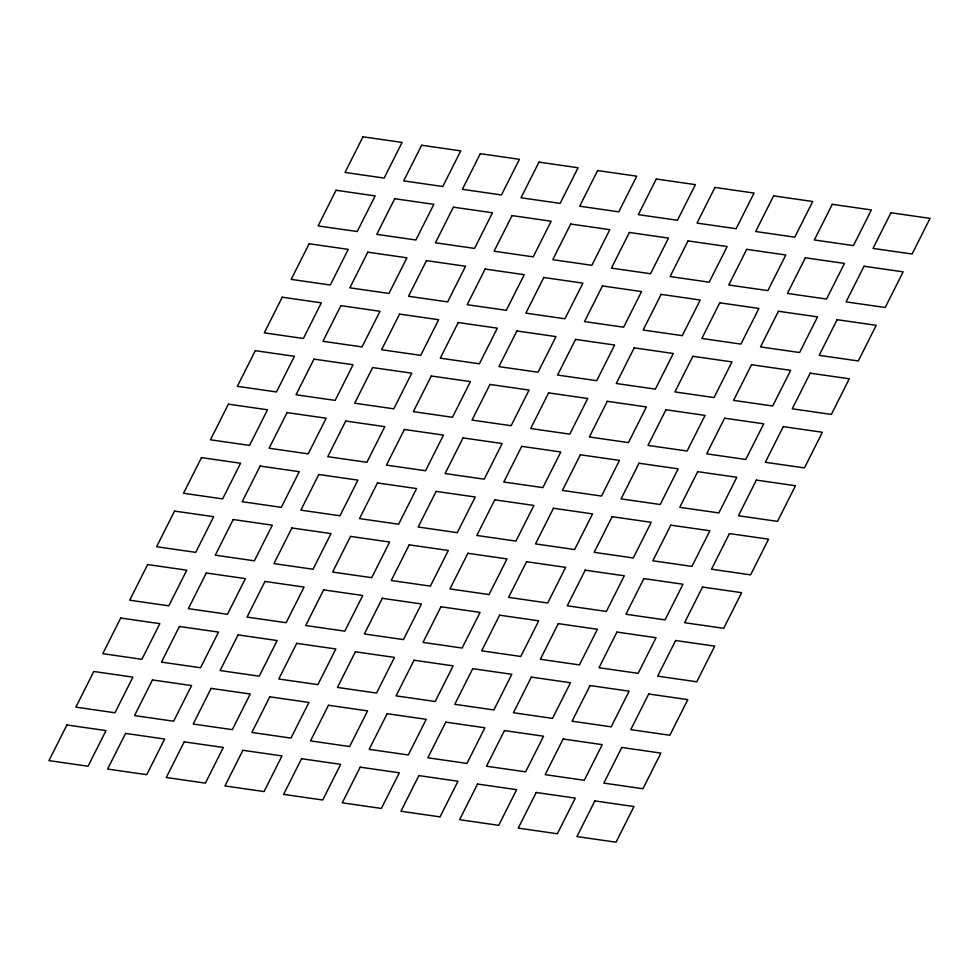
<?xml version="1.0" encoding="UTF-8"?>
<svg xmlns="http://www.w3.org/2000/svg" width="979" height="979" viewBox="0 0 979 979"><rect width="100%" height="100%" fill="white"/><g stroke="black" fill="none" stroke-linecap="round" stroke-linejoin="round"><path stroke-width="1.47" d="M66.89 724.974L48.95 760.622L88.061 766.239L106.001 730.591L66.89 724.974M93.813 671.496L75.86 707.144L114.971 712.773L132.924 677.125L93.813 671.496M120.723 618.03L102.783 653.678L141.894 659.308L159.834 623.66L120.723 618.03M147.645 564.565L129.693 600.213L168.804 605.83L186.756 570.182L147.645 564.565M174.556 511.087L156.616 546.735L195.727 552.364L213.667 516.716L174.556 511.087M201.478 457.621L183.526 493.269L222.637 498.898L240.577 463.251L201.478 457.621M228.388 404.156L210.448 439.804L249.559 445.421L267.5 409.773L228.388 404.156M255.311 350.678L237.359 386.326L276.47 391.955L294.41 356.307L255.311 350.678M282.221 297.212L264.281 332.86L303.392 338.489L321.332 302.841L282.221 297.212M309.144 243.747L291.191 279.382L330.302 285.011L348.243 249.364L309.144 243.747M336.054 190.269L318.114 225.916L357.225 231.546L375.165 195.898L336.054 190.269M362.976 136.803L345.024 172.451L384.135 178.08L402.075 142.432L362.976 136.803M125.557 733.406L107.617 769.053L146.728 774.683L164.668 739.035L125.557 733.406M152.479 679.94L134.527 715.588L173.638 721.217L191.578 685.569L152.479 679.94M179.39 626.474L161.449 662.122L200.56 667.739L218.501 632.091L179.39 626.474M206.3 572.996L188.36 608.644L227.471 614.274L245.411 578.626L206.3 572.996M233.222 519.531L215.282 555.179L254.381 560.808L272.333 525.16L233.222 519.531M260.133 466.065L242.192 501.713L281.303 507.33L299.244 471.682L260.133 466.065M287.055 412.587L269.115 448.235L308.214 453.864L326.166 418.217L287.055 412.587M313.965 359.122L296.025 394.77L335.136 400.399L353.076 364.751L313.965 359.122M340.888 305.656L322.948 341.292L362.046 346.921L379.999 311.273L340.888 305.656M367.798 252.178L349.858 287.826L388.969 293.455L406.909 257.807L367.798 252.178M394.721 198.713L376.768 234.36L415.879 239.99L433.832 204.342L394.721 198.713M421.631 145.247L403.691 180.882L442.802 186.512L460.742 150.864L421.631 145.247M184.223 741.849L166.271 777.497L205.382 783.127L223.334 747.479L184.223 741.849M211.134 688.384L193.193 724.032L232.304 729.649L250.245 694.001L211.134 688.384M238.056 634.906L220.104 670.554L259.215 676.183L277.167 640.535L238.056 634.906M264.966 581.44L247.026 617.088L286.137 622.717L304.077 587.07L264.966 581.44M291.889 527.975L273.936 563.61L313.047 569.24L331 533.592L291.889 527.975M318.799 474.497L300.859 510.145L339.97 515.774L357.91 480.126L318.799 474.497M345.722 421.031L327.769 456.679L366.88 462.308L384.82 426.66L345.722 421.031M372.632 367.566L354.692 403.201L393.803 408.83L411.743 373.183L372.632 367.566M399.554 314.088L381.602 349.736L420.713 355.365L438.653 319.717L399.554 314.088M426.465 260.622L408.524 296.27L447.636 301.899L465.576 266.251L426.465 260.622M453.387 207.156L435.435 242.792L474.546 248.421L492.486 212.773L453.387 207.156M480.297 153.679L462.357 189.326L501.456 194.956L519.408 159.308L480.297 153.679M242.89 750.293L224.937 785.941L264.049 791.558L281.989 755.91L242.89 750.293M269.8 696.815L251.86 732.463L290.971 738.093L308.911 702.445L269.8 696.815M296.71 643.35L278.77 678.998L317.881 684.627L335.821 648.979L296.71 643.35M323.633 589.884L305.693 625.52L344.792 631.149L362.744 595.501L323.633 589.884M350.543 536.406L332.603 572.054L371.714 577.683L389.654 542.036L350.543 536.406M377.466 482.941L359.526 518.589L398.624 524.218L416.577 488.57L377.466 482.941M404.376 429.475L386.436 465.111L425.547 470.74L443.487 435.092L404.376 429.475M431.298 375.997L413.358 411.645L452.457 417.274L470.409 381.626L431.298 375.997M458.209 322.532L440.269 358.179L479.38 363.809L497.32 328.161L458.209 322.532M485.131 269.054L467.179 304.702L506.29 310.331L524.242 274.683L485.131 269.054M512.041 215.588L494.101 251.236L533.212 256.865L551.153 221.217L512.041 215.588M538.964 162.122L521.012 197.77L560.123 203.387L578.075 167.752L538.964 162.122M301.544 758.725L283.604 794.373L322.715 800.002L340.655 764.354L301.544 758.725M328.467 705.259L310.514 740.907L349.625 746.536L367.578 710.889L328.467 705.259M355.377 651.794L337.437 687.429L376.548 693.059L394.488 657.411L355.377 651.794M382.299 598.316L364.347 633.964L403.458 639.593L421.411 603.945L382.299 598.316M409.21 544.85L391.27 580.498L430.381 586.127L448.321 550.479L409.21 544.85M436.132 491.385L418.18 527.02L457.291 532.649L475.231 497.002L436.132 491.385M463.043 437.907L445.102 473.555L484.213 479.184L502.154 443.536L463.043 437.907M489.965 384.441L472.013 420.089L511.124 425.706L529.064 390.07L489.965 384.441M516.875 330.963L498.935 366.611L538.046 372.24L555.986 336.592L516.875 330.963M543.798 277.498L525.845 313.145L564.956 318.775L582.897 283.127L543.798 277.498M570.708 224.032L552.768 259.68L591.879 265.297L609.819 229.661L570.708 224.032M597.618 170.554L579.678 206.202L618.789 211.831L636.729 176.183L597.618 170.554M360.211 767.169L342.271 802.817L381.382 808.446L399.322 772.798L360.211 767.169M387.121 713.703L369.181 749.339L408.292 754.968L426.232 719.32L387.121 713.703M414.044 660.225L396.103 695.873L435.202 701.502L453.155 665.855L414.044 660.225M440.954 606.76L423.014 642.408L462.125 648.037L480.065 612.389L440.954 606.76M467.876 553.294L449.936 588.93L489.035 594.559L506.987 558.911L467.876 553.294M494.787 499.816L476.846 535.464L515.957 541.093L533.898 505.445L494.787 499.816M521.709 446.351L503.769 481.998L542.868 487.615L560.82 451.98L521.709 446.351M548.619 392.873L530.679 428.521L569.79 434.15L587.73 398.502L548.619 392.873M575.542 339.407L557.589 375.055L596.7 380.684L614.653 345.036L575.542 339.407M602.452 285.941L584.512 321.589L623.623 327.206L641.563 291.571L602.452 285.941M629.375 232.464L611.422 268.111L650.533 273.741L668.486 238.093L629.375 232.464M656.285 178.998L638.345 214.646L677.456 220.275L695.396 184.627L656.285 178.998M418.877 775.613L400.925 811.248L440.036 816.878L457.988 781.23L418.877 775.613M445.788 722.135L427.847 757.783L466.959 763.412L484.899 727.764L445.788 722.135M472.71 668.669L454.758 704.317L493.869 709.946L511.821 674.298L472.71 668.669M499.62 615.191L481.68 650.839L520.791 656.468L538.731 620.821L499.62 615.191M526.543 561.726L508.59 597.374L547.702 603.003L565.642 567.355L526.543 561.726M553.453 508.26L535.513 543.908L574.624 549.525L592.564 513.889L553.453 508.26M580.376 454.782L562.423 490.43L601.534 496.059L619.474 460.411L580.376 454.782M607.286 401.317L589.346 436.964L628.457 442.594L646.397 406.946L607.286 401.317M634.208 347.851L616.256 383.499L655.367 389.116L673.307 353.48L634.208 347.851M661.119 294.373L643.179 330.021L682.29 335.65L700.23 300.002L661.119 294.373M688.029 240.907L670.089 276.555L709.2 282.185L727.14 246.537L688.029 240.907M714.951 187.442L697.011 223.09L736.11 228.707L754.063 193.059L714.951 187.442M477.544 784.044L459.592 819.692L498.703 825.321L516.643 789.674L477.544 784.044M504.454 730.579L486.514 766.227L525.613 771.844L543.565 736.208L504.454 730.579M531.364 677.101L513.424 712.749L552.535 718.378L570.476 682.73L531.364 677.101M558.287 623.635L540.347 659.283L579.446 664.912L597.398 629.264L558.287 623.635M585.197 570.17L567.257 605.817L606.368 611.434L624.308 575.799L585.197 570.17M612.12 516.692L594.18 552.34L633.278 557.969L651.231 522.321L612.12 516.692M639.03 463.226L621.09 498.874L660.201 504.503L678.141 468.855L639.03 463.226M665.953 409.76L648 445.408L687.111 451.025L705.064 415.39L665.953 409.76M692.863 356.283L674.923 391.93L714.034 397.56L731.974 361.912L692.863 356.283M719.785 302.817L701.833 338.465L740.944 344.094L758.896 308.446L719.785 302.817M746.696 249.351L728.755 284.999L767.866 290.616L785.807 254.968L746.696 249.351M773.618 195.873L755.666 231.521L794.777 237.151L812.729 201.503L773.618 195.873M536.198 792.488L518.258 828.136L557.369 833.753L575.309 798.118L536.198 792.488M563.121 739.01L545.168 774.658L584.279 780.287L602.232 744.64L563.121 739.01M590.031 685.545L572.091 721.193L611.202 726.822L629.142 691.174L590.031 685.545M616.954 632.079L599.001 667.727L638.112 673.344L656.052 637.708L616.954 632.079M643.864 578.601L625.924 614.249L665.035 619.878L682.975 584.23L643.864 578.601M670.786 525.136L652.834 560.783L691.945 566.413L709.885 530.765L670.786 525.136M697.697 471.67L679.756 507.318L718.867 512.935L736.808 477.287L697.697 471.67M724.619 418.192L706.667 453.84L745.778 459.469L763.718 423.821L724.619 418.192M751.529 364.726L733.589 400.374L772.7 406.004L790.64 370.356L751.529 364.726M778.44 311.261L760.499 346.909L799.61 352.526L817.551 316.878L778.44 311.261M805.362 257.783L787.422 293.431L826.521 299.06L844.473 263.412L805.362 257.783M832.272 204.317L814.332 239.965L853.443 245.594L871.383 209.947L832.272 204.317M594.865 800.92L576.925 836.568L616.024 842.197L633.976 806.549L594.865 800.92M621.775 747.454L603.835 783.102L642.946 788.731L660.886 753.084L621.775 747.454M648.698 693.989L630.757 729.636L669.856 735.253L687.809 699.618L648.698 693.989M675.608 640.511L657.668 676.159L696.779 681.788L714.719 646.14L675.608 640.511M702.53 587.045L684.59 622.693L723.689 628.322L741.641 592.674L702.53 587.045M729.441 533.579L711.5 569.227L750.612 574.844L768.552 539.196L729.441 533.579M756.363 480.102L738.423 515.749L777.522 521.379L795.474 485.731L756.363 480.102M783.273 426.636L765.333 462.284L804.444 467.913L822.384 432.265L783.273 426.636M810.196 373.17L792.244 408.818L831.355 414.435L849.307 378.787L810.196 373.17M837.106 319.692L819.166 355.34L858.277 360.97L876.217 325.322L837.106 319.692M864.029 266.227L846.076 301.875L885.187 307.504L903.14 271.856L864.029 266.227M890.939 212.761L872.999 248.409L912.11 254.026L930.05 218.378L890.939 212.761"/></g></svg>
